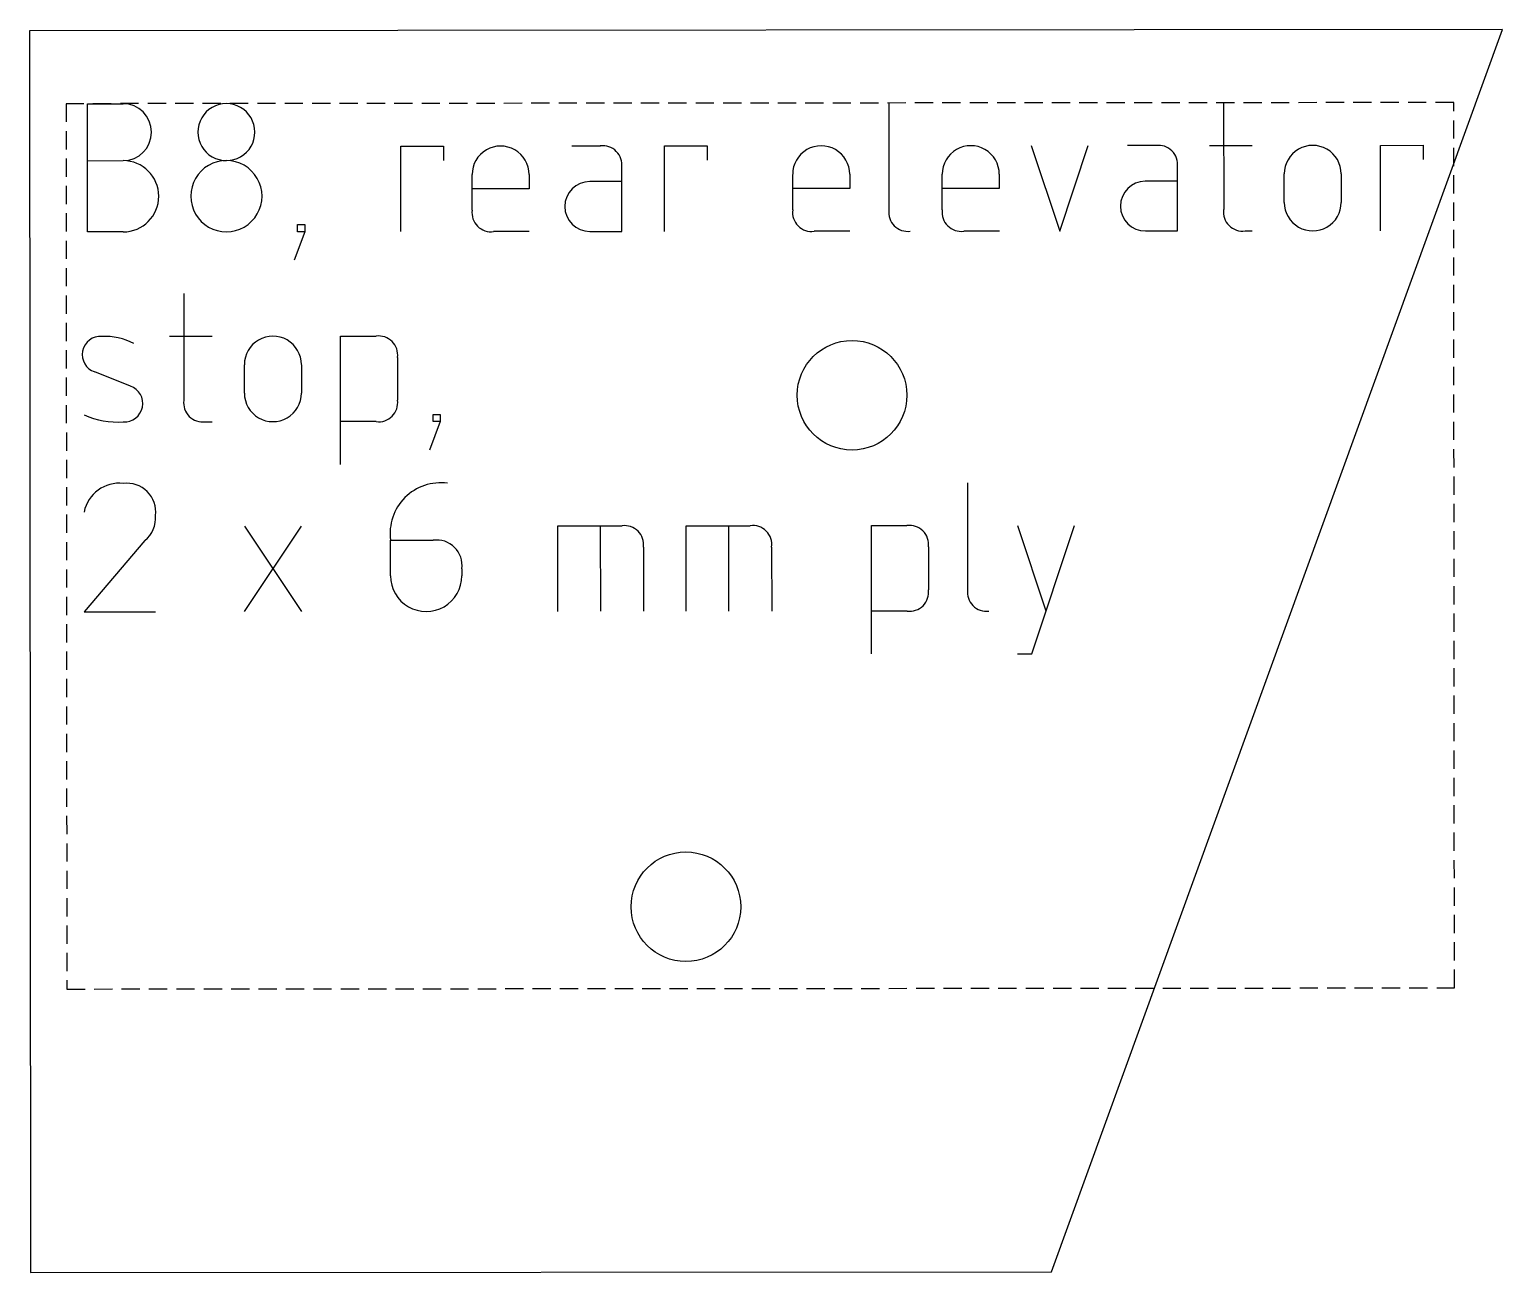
# Model space of a CAD drawing. Header units: millimetres. Extents: x -723.7 to -683.4, y -1038.8 to -1004.8.
import ezdxf

# ---------------------------------------------------------------- set-up
doc = ezdxf.new("R2010")
doc.units = ezdxf.units.MM
doc.linetypes.add('DASHED', pattern=[0.75, 0.5, -0.25])
doc.layers.get('0').update_dxf_attribs({"linetype": 'CONTINUOUS'})
doc.layers.add('1', color=7, linetype='DASHED')

msp = doc.modelspace()

# ---------------------------------------------------------------- linework, layer by layer
for p, q in [((-722.105, -1006.844), (-721.13, -1006.843)), ((-722.102, -1010.354), (-722.105, -1006.844)), ((-700.168, -1006.825), (-700.165, -1009.75)), ((-691.003, -1006.818), (-691, -1009.743)), ((-713.524, -1008.007), (-712.354, -1008.006)), ((-713.522, -1010.347), (-713.524, -1008.007)), ((-712.354, -1008.006), (-712.354, -1008.396)), ((-708.064, -1008.002), (-708.844, -1008.003)), ((-706.309, -1008), (-705.139, -1007.999)), ((-706.307, -1010.34), (-706.309, -1008)), ((-705.139, -1007.999), (-705.139, -1008.389)), ((-696.267, -1007.992), (-695.485, -1010.331)), ((-695.485, -1010.331), (-694.707, -1007.991)), ((-692.854, -1007.989), (-693.634, -1007.99)), ((-691.392, -1007.988), (-690.222, -1007.987)), ((-686.712, -1007.984), (-685.542, -1007.983)), ((-686.71, -1010.324), (-686.712, -1007.984)), ((-685.542, -1007.983), (-685.542, -1008.373)), ((-722.104, -1008.404), (-721.129, -1008.403)), ((-711.573, -1009.76), (-711.574, -1008.785)), ((-710.014, -1008.784), (-710.013, -1009.174)), ((-707.477, -1010.341), (-707.479, -1008.586)), ((-702.798, -1009.753), (-702.799, -1008.778)), ((-701.239, -1008.776), (-701.238, -1009.166)), ((-698.703, -1009.749), (-698.704, -1008.774)), ((-697.144, -1008.773), (-697.143, -1009.163)), ((-692.267, -1010.329), (-692.269, -1008.574)), ((-689.343, -1009.546), (-689.344, -1008.766)), ((-687.784, -1008.765), (-687.783, -1009.545)), ((-710.013, -1009.174), (-711.573, -1009.175)), ((-707.479, -1008.976), (-708.356, -1008.977)), ((-701.238, -1009.166), (-702.798, -1009.168)), ((-697.143, -1009.163), (-698.703, -1009.164)), ((-692.269, -1008.964), (-693.146, -1008.964)), ((-721.127, -1010.353), (-722.102, -1010.354)), ((-716.155, -1010.349), (-716.447, -1011.129)), ((-716.35, -1010.349), (-716.35, -1010.154)), ((-716.35, -1010.154), (-716.155, -1010.154)), ((-716.155, -1010.349), (-716.35, -1010.349)), ((-716.155, -1010.154), (-716.155, -1010.349)), ((-710.012, -1010.344), (-710.987, -1010.344)), ((-708.355, -1010.342), (-707.477, -1010.341)), ((-701.237, -1010.336), (-702.212, -1010.337)), ((-697.142, -1010.333), (-698.117, -1010.334)), ((-693.145, -1010.329), (-692.267, -1010.329)), ((-690.415, -1010.327), (-690.22, -1010.327)), ((-719.468, -1012.042), (-719.466, -1014.967)), ((-719.857, -1013.212), (-718.687, -1013.211)), ((-715.177, -1013.208), (-714.202, -1013.207)), ((-715.175, -1016.718), (-715.177, -1013.208)), ((-717.809, -1014.77), (-717.809, -1013.99)), ((-716.249, -1013.989), (-716.249, -1014.769)), ((-713.617, -1013.792), (-713.616, -1014.962)), ((-720.929, -1014.578), (-721.904, -1014.189)), ((-712.641, -1015.546), (-712.641, -1015.351)), ((-712.641, -1015.351), (-712.446, -1015.351)), ((-712.446, -1015.351), (-712.446, -1015.546)), ((-718.881, -1015.551), (-718.686, -1015.551)), ((-714.201, -1015.547), (-715.176, -1015.548)), ((-712.446, -1015.546), (-712.737, -1016.326)), ((-712.446, -1015.546), (-712.641, -1015.546)), ((-698.014, -1017.224), (-698.012, -1020.149)), ((-717.806, -1018.41), (-716.244, -1020.749)), ((-717.804, -1020.75), (-716.246, -1018.409)), ((-709.226, -1018.403), (-707.471, -1018.401)), ((-709.224, -1020.743), (-709.226, -1018.403)), ((-708.054, -1020.742), (-708.056, -1018.402)), ((-705.716, -1018.4), (-703.961, -1018.399)), ((-705.714, -1020.74), (-705.716, -1018.4)), ((-704.544, -1020.739), (-704.546, -1018.399)), ((-700.646, -1018.396), (-699.671, -1018.395)), ((-700.643, -1021.906), (-700.646, -1018.396)), ((-696.648, -1018.392), (-695.866, -1020.732)), ((-696.255, -1021.902), (-695.088, -1018.391)), ((-720.535, -1018.802), (-722.191, -1020.754)), ((-713.808, -1018.797), (-712.638, -1018.796)), ((-713.807, -1019.772), (-713.808, -1018.797)), ((-706.885, -1018.986), (-706.884, -1020.741)), ((-703.375, -1018.983), (-703.374, -1020.738)), ((-699.085, -1018.979), (-699.084, -1020.149)), ((-711.857, -1019.575), (-711.857, -1019.77)), ((-722.191, -1020.754), (-720.241, -1020.752)), ((-699.669, -1020.735), (-700.644, -1020.736)), ((-696.645, -1021.902), (-696.255, -1021.902))]:
    msp.add_line(p, q)
msp.add_lwpolyline([(-723.663, -1038.845), (-695.713, -1038.822), (-683.367, -1004.811), (-723.692, -1004.845)], close=True)
for centre in [(-701.175, -1014.826), (-705.722, -1028.83)]:
    msp.add_circle(centre, 1.5)
for centre, radius, start, end in [((-721.13, -1007.623), 0.78, -89.9519, 90.0481), ((-718.302, -1007.621), 0.78, 0.0481, 180.0481), ((-718.302, -1007.621), 0.78, -179.9519, 0.0481), ((-710.794, -1008.784), 0.78, 0.0481, 180.0481), ((-707.994, -1008.517), 0.52, -7.7205, 97.8167), ((-702.019, -1008.777), 0.78, 0.0481, 180.0481), ((-697.924, -1008.773), 0.78, 0.0481, 180.0481), ((-692.784, -1008.504), 0.52, -7.7205, 97.8167), ((-688.564, -1008.766), 0.78, 0.0481, 180.0481), ((-721.128, -1009.378), 0.975, -89.9519, 90.0481), ((-718.301, -1009.376), 0.975, 0.0481, 180.0481), ((-708.355, -1009.66), 0.682, 90.0481, 270.0481), ((-693.145, -1009.647), 0.682, 90.0481, 270.0481), ((-718.301, -1009.376), 0.975, -179.9519, 0.0481), ((-688.563, -1009.546), 0.78, -179.9519, 0.0481), ((-711.058, -1009.83), 0.52, 172.2795, 277.8167), ((-702.283, -1009.822), 0.52, 172.2795, 277.8167), ((-699.651, -1009.82), 0.52, 172.2795, 277.8167), ((-698.188, -1009.819), 0.52, 172.2795, 277.8167), ((-690.486, -1009.812), 0.52, 172.2795, 277.8167), ((-721.746, -1013.713), 0.501, 85.9207, 251.5556), ((-721.651, -1015.025), 1.812, 63.1582, 91.8804), ((-717.029, -1013.989), 0.78, 0.0481, 180.0481), ((-714.132, -1013.722), 0.52, -7.7205, 97.8167), ((-721.092, -1015.052), 0.502, -93.5698, 71.0461), ((-718.951, -1015.036), 0.52, 172.2795, 277.8167), ((-717.029, -1014.769), 0.78, -179.9519, 0.0481), ((-714.131, -1015.032), 0.52, -97.7205, 7.8167), ((-721.303, -1013.488), 2.072, 244.4949, 274.9916), ((-721.239, -1018.208), 0.973, 83.0963, 169.0547), ((-721.016, -1018.015), 0.779, -7.7205, 97.8167), ((-712.435, -1018.608), 1.385, 82.2795, 187.8167), ((-721.024, -1018.19), 0.784, -51.4352, 5.1342), ((-707.4, -1018.916), 0.52, -7.7205, 97.8167), ((-703.89, -1018.913), 0.52, -7.7205, 97.8167), ((-699.6, -1018.91), 0.52, -7.7205, 97.8167), ((-712.544, -1019.482), 0.693, -7.7205, 97.8167), ((-712.832, -1019.771), 0.975, -179.9519, 0.0481), ((-699.599, -1020.22), 0.52, -97.7205, 7.8167), ((-697.497, -1020.218), 0.52, 172.2795, 277.8167)]:
    msp.add_arc(centre, radius, start, end)
at = {"layer": '1'}
for p, q in [((-684.704, -1006.812), (-722.69, -1006.844)), ((-722.69, -1006.844), (-722.67, -1031.083)), ((-684.684, -1031.051), (-684.704, -1006.812)), ((-722.67, -1031.083), (-684.684, -1031.051))]:
    msp.add_line(p, q, dxfattribs=at)

doc.saveas('drawing.dxf')
